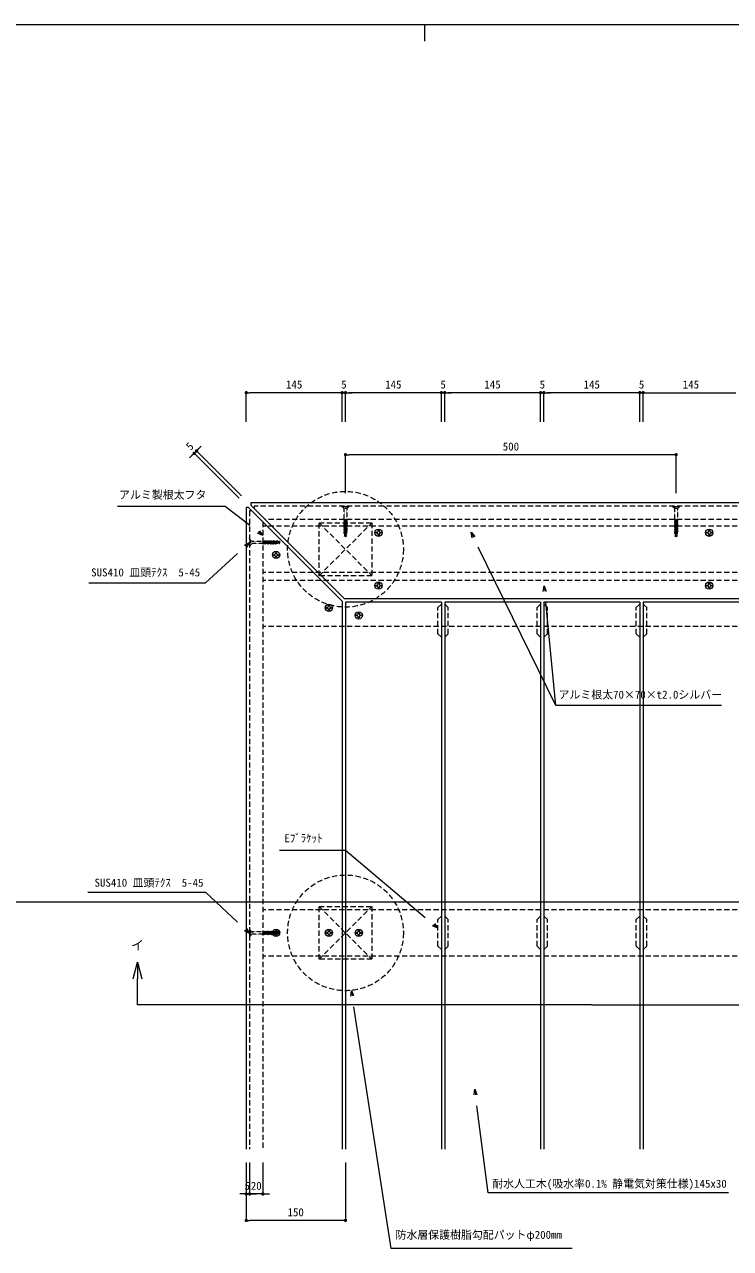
# Model space of a CAD drawing. Units: millimetres, scale not verified. Extents: x -4603 to 4686, y -14667 to 14758.
# Drawn here: x -2537 to -1470, y -1942 to -92 of the extents above; entities that cross this region are included whole.
import ezdxf
from ezdxf.enums import TextEntityAlignment as Align

# ---------------------------------------------------------------- set-up
doc = ezdxf.new("R2010")
doc.units = ezdxf.units.MM
doc.header["$LTSCALE"] = 6.6
doc.linetypes.add('DASHED1', pattern=[1.8, 1.2, -0.6])
for name, color, linetype, lineweight in [('0-3_0-A11-寸法_詳細', 5, 'Continuous', 9), ('0-4_0', 7, 'Continuous', 9), ('0-5_A-B03-文字_書込_小', 7, 'Continuous', 9), ('0-6_A-D09-金物_鋼材', 1, 'Continuous', 9), ('0-E_SUNPO_s', 4, 'Continuous', 9), ('0-F_A-C07-目地_5', 5, 'Continuous', 9), ('1-5_A-C01-補助線(非印刷)', 4, 'Continuous', 9), ('1-B_0-A01-枠A', 4, 'Continuous', 9)]:
    doc.layers.add(name, color=color, linetype=linetype, lineweight=lineweight)
doc.styles.add('ＭＳ ゴシック', font='')
doc.styles.get('ＭＳ ゴシック').set_extended_font_data('MS Gothic')

# ---------------------------------------------------------------- blocks, each defined once
blk = doc.blocks.new('_Dot')
at = {"layer": '0-4_0'}
blk.add_line((-25, 0), (-50, 0), dxfattribs=at)
for points in [[(0, 0), (-25, 0), (-24.8, 3.13)], [(0, 0), (-24.8, -3.13), (-25, 0)], [(0, 0), (-24.8, 3.13), (-24.21, 6.22)], [(0, 0), (-24.21, -6.22), (-24.8, -3.13)], [(0, 0), (-24.21, 6.22), (-23.24, 9.2)], [(0, 0), (-23.24, -9.2), (-24.21, -6.22)], [(0, 0), (-23.24, 9.2), (-21.91, 12.04)], [(0, 0), (-21.91, -12.04), (-23.24, -9.2)], [(0, 0), (-21.91, 12.04), (-20.23, 14.69)], [(0, 0), (-20.23, -14.69), (-21.91, -12.04)], [(0, 0), (-20.23, 14.69), (-18.22, 17.11)], [(0, 0), (-18.22, -17.11), (-20.23, -14.69)], [(0, 0), (-18.22, 17.11), (-15.94, 19.26)], [(0, 0), (-15.94, -19.26), (-18.22, -17.11)], [(0, 0), (-15.94, 19.26), (-13.4, 21.11)], [(0, 0), (-13.4, -21.11), (-15.94, -19.26)], [(0, 0), (-13.4, 21.11), (-10.64, 22.62)], [(0, 0), (-10.64, -22.62), (-13.4, -21.11)], [(0, 0), (-10.64, 22.62), (-7.73, 23.78)], [(0, 0), (-7.73, -23.78), (-10.64, -22.62)], [(0, 0), (-7.73, 23.78), (-4.68, 24.56)], [(0, 0), (-4.68, -24.56), (-7.73, -23.78)], [(0, 0), (-4.68, 24.56), (-1.57, 24.95)], [(0, 0), (-1.57, -24.95), (-4.68, -24.56)], [(0, 0), (-1.57, 24.95), (1.57, 24.95)], [(0, 0), (1.57, -24.95), (-1.57, -24.95)], [(0, 0), (1.57, 24.95), (4.68, 24.56)], [(0, 0), (4.68, 24.56), (7.73, 23.78)], [(0, 0), (7.73, 23.78), (10.64, 22.62)], [(0, 0), (10.64, 22.62), (13.4, 21.11)], [(0, 0), (13.4, 21.11), (15.94, 19.26)], [(0, 0), (15.94, 19.26), (18.22, 17.11)], [(0, 0), (18.22, 17.11), (20.23, 14.69)], [(0, 0), (20.23, 14.69), (21.91, 12.04)], [(0, 0), (21.91, 12.04), (23.24, 9.2)], [(0, 0), (23.24, 9.2), (24.21, 6.22)], [(0, 0), (24.21, 6.22), (24.8, 3.13)], [(0, 0), (24.8, 3.13), (25, 0)], [(0, 0), (4.68, -24.56), (1.57, -24.95)], [(0, 0), (7.73, -23.78), (4.68, -24.56)], [(0, 0), (10.64, -22.62), (7.73, -23.78)], [(0, 0), (13.4, -21.11), (10.64, -22.62)], [(0, 0), (15.94, -19.26), (13.4, -21.11)], [(0, 0), (18.22, -17.11), (15.94, -19.26)], [(0, 0), (20.23, -14.69), (18.22, -17.11)], [(0, 0), (21.91, -12.04), (20.23, -14.69)], [(0, 0), (23.24, -9.2), (21.91, -12.04)], [(0, 0), (24.21, -6.22), (23.24, -9.2)], [(0, 0), (24.8, -3.13), (24.21, -6.22)], [(0, 0), (25, 0), (24.8, -3.13)]]:
    blk.add_solid(points, dxfattribs=at)
blk = doc.blocks.new('A$C47717B14')
at = {"layer": '0-4_0'}
for p, q in [((-41.5, 116.5), (-41.5, 177.1)), ((-116.5, -41.5), (-177.1, -41.5)), ((41.5, -116.5), (41.5, -177.1))]:
    blk.add_line(p, q, dxfattribs=at)
for points in [[(-177.1, -41.5), (-177.1, 41.5), (-116.5, 41.5)], [(-41.5, 177.1), (41.5, 177.1), (41.5, 116.5)], [(116.5, 41.5), (177.1, 41.5), (177.1, -41.5), (116.5, -41.5)], [(41.5, -177.1), (-41.5, -177.1), (-41.5, -116.5)]]:
    blk.add_lwpolyline(points, dxfattribs=at)
blk.add_circle((0, 0), 275, dxfattribs=at)
for centre, start, end in [((-116.5, 116.5), 270, 0), ((116.5, 116.5), 180, 270), ((-116.5, -116.5), 0, 90), ((116.5, -116.5), 90, 180)]:
    blk.add_arc(centre, 75, start, end, dxfattribs=at)
blk = doc.blocks.new('A$C74522BEF')
at = {"layer": '0-4_0', "linetype": 'DASHED1'}
for p, q in [((-92.5, -165), (-282.6, 0)), ((282.6, 0), (-282.6, 0)), ((92.5, -165), (282.6, 0)), ((225, -50), (-225, -50)), ((92.5, -165), (-92.5, -165)), ((-92.3, -996.1), (-92.3, -165)), ((92.7, -165), (92.7, -1031.3)), ((-92.2, -996.1), (-119.7, -1011.9)), ((120.3, -1047.2), (-119.7, -1011.9)), ((-119.7, -1011.9), (-92.2, -1027.8)), ((-92.2, -1066.6), (-119.7, -1082.5)), ((-119.7, -1082.5), (-92.2, -1098.4)), ((120.3, -1117.8), (-119.7, -1082.5)), ((120.3, -1188.3), (-119.7, -1153)), ((-92.2, -1207.7), (-119.7, -1223.6)), ((-119.7, -1223.6), (-92.1, -1239.5)), ((120.3, -1258.9), (-119.7, -1223.6)), ((-92.1, -1278.3), (-119.7, -1294.2)), ((120.3, -1329.4), (-119.7, -1294.2)), ((-119.7, -1294.2), (-92.1, -1310)), ((-92.1, -1348.8), (-119.6, -1364.7)), ((120.4, -1400), (-119.6, -1364.7)), ((-119.6, -1364.7), (-92.1, -1380.6)), ((-92.1, -1419.4), (-119.6, -1435.2)), ((120.4, -1470.5), (-119.6, -1435.2)), ((-119.6, -1435.2), (-92.1, -1451.1)), ((-92.1, -1489.9), (-119.6, -1505.8)), ((120.4, -1541.1), (-119.6, -1505.8)), ((-119.6, -1505.8), (-92.1, -1521.7)), ((-92.1, -1560.5), (-119.6, -1576.4)), ((120.4, -1611.6), (-119.6, -1576.4)), ((-119.6, -1576.4), (-92.1, -1592.2)), ((-92.1, -1631), (-119.6, -1646.9)), ((-119.6, -1646.9), (-92.1, -1662.8)), ((120.4, -1682.2), (-119.6, -1646.9)), ((-92.1, -1701.6), (-119.6, -1717.5)), ((120.4, -1752.7), (-119.6, -1717.5)), ((-119.6, -1717.5), (-92, -1733.3)), ((-92, -1772.1), (-119.5, -1788)), ((120.4, -1823.3), (-119.5, -1788)), ((-119.5, -1788), (-92, -1803.9)), ((-92, -1842.7), (-119.5, -1858.6)), ((-92.2, -996.1), (92.8, -1031.3)), ((-92.2, -1027.8), (92.8, -1063.1)), ((-92.2, -1066.6), (-92.2, -1027.8)), ((-92.2, -1066.6), (92.8, -1101.9)), ((-92.2, -1098.4), (92.8, -1133.6)), ((-92.2, -1137.2), (-92.2, -1098.4)), ((-92.2, -1137.2), (92.8, -1172.4)), ((-92.2, -1207.7), (-92.2, -1168.9)), ((-92.2, -1168.9), (92.8, -1204.2)), ((-92.2, -1207.7), (92.8, -1243)), ((-92.1, -1239.5), (92.8, -1274.8)), ((-92.1, -1278.3), (-92.1, -1239.5)), ((-92.1, -1278.3), (92.8, -1313.5)), ((-92.1, -1348.8), (-92.1, -1310)), ((-92.1, -1310), (92.8, -1345.3)), ((-92.1, -1348.8), (92.9, -1384.1)), ((-92.1, -1419.4), (-92.1, -1380.6)), ((-92.1, -1380.6), (92.9, -1415.8)), ((-92.1, -1419.4), (92.9, -1454.7)), ((-92.1, -1451.1), (92.9, -1486.4)), ((-92.1, -1489.9), (-92.1, -1451.1)), ((-92.1, -1489.9), (92.9, -1525.2)), ((-92.1, -1560.5), (-92.1, -1521.7)), ((-92.1, -1521.7), (92.9, -1557)), ((-92.1, -1560.5), (92.9, -1595.8)), ((-92.1, -1631), (-92.1, -1592.2)), ((-92.1, -1592.2), (92.9, -1627.5)), ((-92.1, -1631), (92.9, -1666.3)), ((-92.1, -1662.8), (92.9, -1698.1)), ((-92.1, -1701.6), (-92.1, -1662.8)), ((-92.1, -1701.6), (92.9, -1736.9)), ((-92, -1733.3), (92.9, -1768.6)), ((-92, -1772.1), (-92, -1733.3)), ((-92, -1772.1), (92.9, -1807.4)), ((-92, -1842.7), (-92, -1803.9)), ((-92, -1803.9), (92.9, -1839.2)), ((-92, -1842.7), (93, -1878)), ((120.3, -1047.2), (92.8, -1031.3)), ((120.3, -1047.2), (92.8, -1063.1)), ((92.8, -1063.1), (92.8, -1101.9)), ((120.3, -1117.8), (92.8, -1101.9)), ((120.3, -1117.8), (92.8, -1133.6)), ((92.8, -1133.6), (92.8, -1172.4)), ((120.3, -1188.3), (92.8, -1172.4)), ((120.3, -1188.3), (92.8, -1204.2)), ((92.8, -1204.2), (92.8, -1243)), ((120.3, -1258.9), (92.8, -1243)), ((120.3, -1258.9), (92.8, -1274.8)), ((92.8, -1274.8), (92.8, -1313.5)), ((120.3, -1329.4), (92.8, -1313.5)), ((120.3, -1329.4), (92.8, -1345.3)), ((92.8, -1345.3), (92.8, -1384.1)), ((120.4, -1400), (92.9, -1384.1)), ((120.4, -1400), (92.9, -1415.8)), ((92.9, -1415.8), (92.9, -1454.7)), ((120.4, -1470.5), (92.9, -1454.7)), ((120.4, -1470.5), (92.9, -1486.4)), ((92.9, -1486.4), (92.9, -1525.2)), ((120.4, -1541.1), (92.9, -1525.2)), ((120.4, -1541.1), (92.9, -1557)), ((92.9, -1557), (92.9, -1595.8)), ((120.4, -1611.6), (92.9, -1595.8)), ((120.4, -1611.6), (92.9, -1627.5)), ((92.9, -1627.5), (92.9, -1666.3)), ((120.4, -1682.2), (92.9, -1666.3)), ((120.4, -1682.2), (92.9, -1698.1)), ((92.9, -1698.1), (92.9, -1736.9)), ((120.4, -1752.7), (92.9, -1736.9)), ((120.4, -1752.7), (92.9, -1768.6)), ((92.9, -1768.6), (92.9, -1807.4)), ((120.4, -1823.3), (92.9, -1807.4)), ((120.4, -1823.3), (92.9, -1839.2)), ((92.9, -1839.2), (92.9, -1878)), ((-119.5, -1858.6), (-92, -1874.4)), ((120.5, -1893.9), (-119.5, -1858.6)), ((-92, -1913.3), (-119.5, -1929.1)), ((-119.5, -1929.1), (-92, -1945)), ((120.5, -1964.4), (-119.5, -1929.1)), ((-92, -1983.8), (-119.5, -1999.7)), ((120.5, -2034.9), (-119.5, -1999.7)), ((-119.5, -1999.7), (-92, -2015.5)), ((-92, -1874.4), (93, -1909.7)), ((-92, -1913.3), (-92, -1874.4)), ((-92, -1913.3), (93, -1948.5)), ((-92, -1945), (93, -1980.3)), ((-92, -1983.8), (-92, -1945)), ((-92, -1983.8), (93, -2019.1)), ((-92, -2015.5), (93, -2050.8)), ((-92, -2050), (-92, -2015.5)), ((-92, -2246.9), (-92, -2050)), ((93, -2050), (-92, -2050)), ((0, -2300), (-92, -2050)), ((-92, -2246.9), (0, -2300)), ((0, -2300), (19.4, -2194.4)), ((93, -2246.3), (0, -2300)), ((120.5, -1893.9), (93, -1878)), ((120.5, -1893.9), (93, -1909.7)), ((93, -1909.7), (93, -1948.5)), ((120.5, -1964.4), (93, -1948.5)), ((120.5, -1964.4), (93, -1980.3)), ((93, -2050), (93, -1980.3)), ((120.5, -2034.9), (93, -2019.1)), ((120.5, -2034.9), (93, -2050.8)), ((93, -2246.3), (93, -2050))]:
    blk.add_line(p, q, dxfattribs=at)
blk.add_lwpolyline([(-92.2, -1137.2), (-119.7, -1153), (-92.2, -1168.9)], dxfattribs=at)
for centre, radius, start, end in [((-141.5, -2203.4), 161.1, 3.19049, 72.11377), ((0, -2300), 107.4, 30.0074, 79.57974)]:
    blk.add_arc(centre, radius, start, end, dxfattribs=at)
blk = doc.blocks.new('A1 waku')
at = {"layer": '1-5_A-C01-補助線(非印刷)'}
for p, q in [((27702.78, 28783.33), (27702.78, 28533.33)), ((991.67, 15516.67), (41058.33, 15516.67))]:
    blk.add_line(p, q, dxfattribs=at)
at = {"layer": '1-B_0-A01-枠A'}
blk.add_line((991.67, 28783.33), (41058.33, 28783.33), dxfattribs=at)
blk = doc.blocks.new('_Open30')
at = {"layer": '0-E_SUNPO_s'}
blk.add_line((0, 0), (-50, 0), dxfattribs=at)
blk.add_lwpolyline([(-50, 13.4), (0, 0), (-50, -13.4)], dxfattribs=at)

msp = doc.modelspace()

# ---------------------------------------------------------------- linework, layer by layer
at = {"layer": '0-3_0-A11-寸法_詳細'}
for p, q in [((-2201.713, -692.69), (-2201.713, -648.398)), ((-2061.713, -648.398), (-2196.713, -648.398)), ((-2061.713, -648.398), (-2066.713, -648.398)), ((-2056.713, -692.69), (-2056.713, -648.398)), ((-2051.713, -648.398), (-2056.713, -648.398)), ((-2056.713, -692.69), (-2056.713, -648.398)), ((-2051.713, -692.69), (-2051.713, -648.398)), ((-2051.713, -692.69), (-2051.713, -648.398)), ((-2046.713, -648.398), (-2041.713, -648.398)), ((-1911.713, -648.398), (-2046.713, -648.398)), ((-1911.713, -648.398), (-1916.713, -648.398)), ((-1906.713, -692.69), (-1906.713, -648.398)), ((-1906.713, -692.69), (-1906.713, -648.398)), ((-1901.713, -648.398), (-1906.713, -648.398)), ((-1901.713, -692.69), (-1901.713, -648.398)), ((-1901.713, -692.69), (-1901.713, -648.398)), ((-1896.713, -648.398), (-1891.713, -648.398)), ((-1761.713, -648.398), (-1896.713, -648.398)), ((-1761.713, -648.398), (-1766.713, -648.398)), ((-1756.713, -692.69), (-1756.713, -648.398)), ((-1756.713, -692.69), (-1756.713, -648.398)), ((-1751.713, -648.398), (-1756.713, -648.398)), ((-1751.713, -692.69), (-1751.713, -648.398)), ((-1751.713, -692.69), (-1751.713, -648.398)), ((-1746.713, -648.398), (-1741.713, -648.398)), ((-1611.713, -648.398), (-1746.713, -648.398)), ((-1611.713, -648.398), (-1616.713, -648.398)), ((-1606.713, -692.69), (-1606.713, -648.398)), ((-1606.713, -692.69), (-1606.713, -648.398)), ((-1601.713, -648.398), (-1606.713, -648.398)), ((-1601.713, -692.69), (-1601.713, -648.398)), ((-1601.713, -692.69), (-1601.713, -648.398)), ((-1596.713, -648.398), (-1591.713, -648.398)), ((-1596.713, -648.398), (-1461.713, -648.398)), ((-2280.432, -739.968), (-2276.897, -736.433)), ((-2212.391, -808.01), (-2280.432, -739.968)), ((-2208.855, -804.475), (-2276.897, -736.433)), ((-2273.361, -732.897), (-2269.826, -729.362)), ((-2283.968, -743.504), (-2287.504, -747.04)), ((-2051.713, -800.152), (-2051.713, -742.146)), ((-1556.713, -742.146), (-2046.713, -742.146)), ((-1551.713, -800.152), (-1551.713, -742.146)), ((-2201.713, -1812.289), (-2201.713, -1859.983)), ((-2201.713, -1812.289), (-2201.713, -1899.983)), ((-2196.713, -1812.289), (-2196.713, -1859.983)), ((-2196.713, -1812.289), (-2196.713, -1859.983)), ((-2176.713, -1812.289), (-2176.713, -1859.983)), ((-2051.713, -1812.289), (-2051.713, -1899.983)), ((-2206.713, -1859.983), (-2211.713, -1859.983)), ((-2201.713, -1859.983), (-2206.713, -1859.983)), ((-2196.713, -1859.983), (-2201.713, -1859.983)), ((-2176.713, -1859.983), (-2196.713, -1859.983)), ((-2191.713, -1859.983), (-2186.713, -1859.983)), ((-2171.713, -1859.983), (-2166.713, -1859.983)), ((-2056.713, -1899.983), (-2196.713, -1899.983))]:
    msp.add_line(p, q, dxfattribs=at)
at = {"layer": '0-5_A-B03-文字_書込_小'}
for points in [[(-2396.594, -820.083), (-2233.783, -820.083), (-2196.508, -848.835)], [(-1483.297, -1121.286), (-1733.564, -1121.286), (-1850.921, -881.731)], [(-2439.558, -935.798), (-2263.569, -935.798), (-2215.203, -891.781)], [(-1730.134, -1121.286), (-1733.564, -1121.286), (-1748.811, -965.155)], [(-2151.27, -1339.948), (-2051.877, -1339.948), (-1931.199, -1442.057)], [(-2441.462, -1403.498), (-2263.569, -1403.498), (-2214.962, -1449.009)], [(-1679.213, -1574.112), (-2366.266, -1574.112), (-2366.266, -1534.544)], [(-1679.213, -1574.112), (-985.608, -1574.112), (-985.608, -1534.544)], [(-1708.821, -1942.431), (-1982.463, -1942.431), (-2039.028, -1576.908)], [(-1472.337, -1858.363), (-1836.157, -1858.363), (-1853.038, -1726.489)]]:
    msp.add_lwpolyline(points, dxfattribs=at)
at = {"layer": '0-6_A-D09-金物_鋼材', "linetype": 'DASHED1'}
for p, q in [((-1138.505, -850.152), (-2176.713, -850.152)), ((-2091.713, -845.152), (-2011.713, -925.153)), ((-2091.713, -925.153), (-2011.713, -845.152)), ((-1138.505, -920.152), (-2176.713, -920.152)), ((-1138.505, -932.152), (-2176.713, -932.152)), ((-1138.505, -1002.152), (-2176.713, -1002.152)), ((-1138.505, -1430.152), (-2176.713, -1430.152)), ((-2091.713, -1425.152), (-2011.713, -1505.153)), ((-2091.713, -1505.153), (-2011.713, -1425.152)), ((-1138.505, -1500.152), (-2176.713, -1500.152))]:
    msp.add_line(p, q, dxfattribs=at)
for points in [[(-2091.713, -845.152), (-2011.713, -845.152), (-2011.713, -925.153), (-2091.713, -925.153)], [(-2091.713, -1425.152), (-2011.713, -1425.152), (-2011.713, -1505.153), (-2091.713, -1505.153)]]:
    msp.add_lwpolyline(points, close=True, dxfattribs=at)
for points in [[(-1906.713, -1018.152), (-1912.114, -1013.152), (-1912.114, -973.152), (-1906.713, -968.152)], [(-1901.713, -1018.152), (-1896.312, -1013.152), (-1896.312, -973.152), (-1901.713, -968.152)], [(-1756.713, -1018.152), (-1762.114, -1013.152), (-1762.114, -973.152), (-1756.713, -968.152)], [(-1751.713, -1018.152), (-1746.312, -1013.152), (-1746.312, -973.152), (-1751.713, -968.152)], [(-1606.713, -1018.152), (-1612.114, -1013.152), (-1612.114, -973.152), (-1606.713, -968.152)], [(-1601.713, -1018.152), (-1596.312, -1013.152), (-1596.312, -973.152), (-1601.713, -968.152)], [(-1906.713, -1490.152), (-1912.114, -1485.152), (-1912.114, -1445.152), (-1906.713, -1440.152)], [(-1901.713, -1490.152), (-1896.312, -1485.152), (-1896.312, -1445.152), (-1901.713, -1440.152)], [(-1756.713, -1490.152), (-1762.114, -1485.152), (-1762.114, -1445.152), (-1756.713, -1440.152)], [(-1751.713, -1490.152), (-1746.312, -1485.152), (-1746.312, -1445.152), (-1751.713, -1440.152)], [(-1606.713, -1490.152), (-1612.114, -1485.152), (-1612.114, -1445.152), (-1606.713, -1440.152)], [(-1601.713, -1490.152), (-1596.312, -1485.152), (-1596.312, -1445.152), (-1601.713, -1440.152)]]:
    msp.add_lwpolyline(points, dxfattribs=at)
for centre in [(-2051.713, -885.152), (-2051.713, -1465.152)]:
    msp.add_circle(centre, 87.5, dxfattribs=at)
at = {"layer": '0-F_A-C07-目地_5'}
for p, q in [((-2201.713, -822.152), (-2201.713, -1792.289)), ((-2198.249, -822.152), (-2201.713, -822.152)), ((-2198.249, -822.152), (-2056.713, -963.688)), ((-2194.713, -815.152), (-2194.713, -818.617)), ((-1138.505, -815.152), (-2194.713, -815.152)), ((-2194.713, -818.617), (-2053.178, -960.152)), ((-1138.505, -960.152), (-2053.178, -960.152)), ((-2056.713, -963.688), (-2056.713, -1792.289)), ((-2051.713, -965.152), (-2051.713, -1792.289)), ((-1906.713, -965.152), (-2051.713, -965.152)), ((-1906.713, -965.152), (-1906.713, -1792.289)), ((-1901.713, -965.152), (-1901.713, -1792.289)), ((-1756.713, -965.152), (-1901.713, -965.152)), ((-1756.713, -965.152), (-1756.713, -1792.289)), ((-1751.713, -965.152), (-1751.713, -1792.289)), ((-1606.713, -965.152), (-1751.713, -965.152)), ((-1606.713, -965.152), (-1606.713, -1792.289)), ((-1601.713, -965.152), (-1601.713, -1792.289)), ((-1456.713, -965.152), (-1601.713, -965.152))]:
    msp.add_line(p, q, dxfattribs=at)
at = {"layer": '0-F_A-C07-目地_5', "linetype": 'DASHED1'}
for p, q in [((-2196.713, -827.152), (-2196.713, -1792.289)), ((-2193.249, -827.152), (-2196.713, -827.152)), ((-1138.505, -820.152), (-2189.713, -820.152)), ((-2189.713, -820.152), (-2189.713, -823.617)), ((-2176.713, -843.688), (-2176.713, -1792.289)), ((-1138.505, -840.152), (-2173.178, -840.152))]:
    msp.add_line(p, q, dxfattribs=at)

# ---------------------------------------------------------------- block references
at = {"layer": '0-3_0-A11-寸法_詳細', "xscale": 0.1, "yscale": 0.1}
for p, rotation in [((-2201.713, -648.398), 180), ((-2051.713, -648.398), 180), ((-2051.713, -648.398), 180), ((-1901.713, -648.398), 180), ((-1901.713, -648.398), 180), ((-1751.713, -648.398), 180), ((-1751.713, -648.398), 180), ((-1601.713, -648.398), 180), ((-1601.713, -648.398), 180), ((-2280.432, -739.968), 45), ((-2276.897, -736.433), 225), ((-2051.713, -742.146), 180), ((-2196.713, -1859.983), 180), ((-2176.713, -1859.983), 180), ((-2201.713, -1899.983), 180)]:
    msp.add_blockref('_Dot', p, dxfattribs=dict(at, rotation=rotation))
for p in [(-2056.713, -648.398), (-2056.713, -648.398), (-1906.713, -648.398), (-1906.713, -648.398), (-1756.713, -648.398), (-1756.713, -648.398), (-1606.713, -648.398), (-1606.713, -648.398), (-1551.713, -742.146), (-2201.713, -1859.983), (-2196.713, -1859.983), (-2051.713, -1899.983)]:
    msp.add_blockref('_Dot', p, dxfattribs=at)
at = {"layer": '0-5_A-B03-文字_書込_小'}
for p, xscale, yscale, rotation in [((-2176.713, -864.104), 0.1666667, 0.1666667, 322.35543), ((-1861.919, -859.281), 0.1666667, 0.1666667, 116.09995), ((-2196.713, -874.954), 0.1666667, 0.1666667, 42.30427), ((-1751.241, -940.274), 0.1666667, 0.1666667, 95.57741), ((-2196.713, -1466.096), 0.1666667, 0.1666667, 316.88375), ((-1912.114, -1458.205), 0.1666667, 0.1666667, 319.76476), ((-2366.266, -1509.544), 0.5, 0.5, 90), ((-2042.851, -1552.202), 0.1666667, 0.1666667, 98.79674), ((-1856.212, -1701.691), 0.1666667, 0.1666667, 97.29477)]:
    msp.add_blockref('_Open30', p, dxfattribs=dict(at, xscale=xscale, yscale=yscale, rotation=rotation))
at = {"layer": '0-6_A-D09-金物_鋼材', "xscale": 0.02, "yscale": 0.02}
for name, p in [('A$C74522BEF', (-2051.713, -820.152)), ('A$C74522BEF', (-1551.713, -820.152)), ('A$C47717B14', (-2001.713, -860.152)), ('A$C47717B14', (-1501.713, -860.152)), ('A$C47717B14', (-2156.713, -893.688)), ('A$C47717B14', (-2001.713, -940.152)), ('A$C47717B14', (-1501.713, -940.152)), ('A$C47717B14', (-2076.713, -973.688)), ('A$C47717B14', (-2031.713, -985.152)), ('A$C47717B14', (-2156.713, -1465.152)), ('A$C47717B14', (-2076.713, -1465.152)), ('A$C47717B14', (-2031.713, -1465.152))]:
    msp.add_blockref(name, p, dxfattribs=at)
at = {"layer": '0-6_A-D09-金物_鋼材', "xscale": 0.02, "yscale": 0.02, "rotation": 90}
for p in [(-2196.713, -874.74), (-2196.713, -1465.152)]:
    msp.add_blockref('A$C74522BEF', p, dxfattribs=at)
at = {"layer": '1-B_0-A01-枠A', "xscale": 0.1, "yscale": 0.1}
msp.add_blockref('A1 waku', (-4702.372, -2970), dxfattribs=at)

# ---------------------------------------------------------------- texts
at = {"layer": '0-3_0-A11-寸法_詳細', "style": 'ＭＳ ゴシック'}
for s, p in [('145', (-2141.718, -645.713)), ('5', (-2058.146, -645.713)), ('145', (-1991.718, -645.713)), ('5', (-1908.146, -645.713)), ('145', (-1841.718, -645.713)), ('5', (-1758.146, -645.713)), ('145', (-1691.718, -645.713)), ('5', (-1608.146, -645.713)), ('145', (-1541.718, -645.713)), ('500', (-1813.935, -739.461)), ('5', (-2204.429, -1857.298)), ('20', (-2194.902, -1857.298)), ('150', (-2139.379, -1897.298))]:
    msp.add_text(s, height=12.1, dxfattribs=at).set_placement(p, align=Align.BOTTOM_LEFT)
msp.add_text('5', height=12.1, rotation=45, dxfattribs=at).set_placement((-2283.344, -739.083), align=Align.BOTTOM_LEFT)
at = {"layer": '0-5_A-B03-文字_書込_小', "style": 'ＭＳ ゴシック'}
for s, height, p in [('アルミ製根太フタ', 12.1, (-2394.079, -812.478)), ('SUS410 皿頭ﾃｸｽ\u30005-45', 12.1, (-2436.215, -929.802)), ('アルミ根太70×70×t2.0シルバー', 12.1, (-1729.609, -1114.69)), ('Eﾌﾞﾗｹｯﾄ', 12.1, (-2144.125, -1331.782)), ('SUS410 皿頭ﾃｸｽ\u30005-45', 12.1, (-2431.166, -1398.997)), ('イ', 14.3, (-2376.012, -1495.251)), ('耐水人工木(吸水率0.1% 静電気対策仕様)145x30', 12.1, (-1829.807, -1854.081)), ('防水層保護樹脂勾配パットφ200mm', 12.1, (-1976.119, -1931.401))]:
    msp.add_text(s, height=height, dxfattribs=at).set_placement(p, align=Align.BOTTOM_LEFT)

doc.saveas('drawing.dxf')
